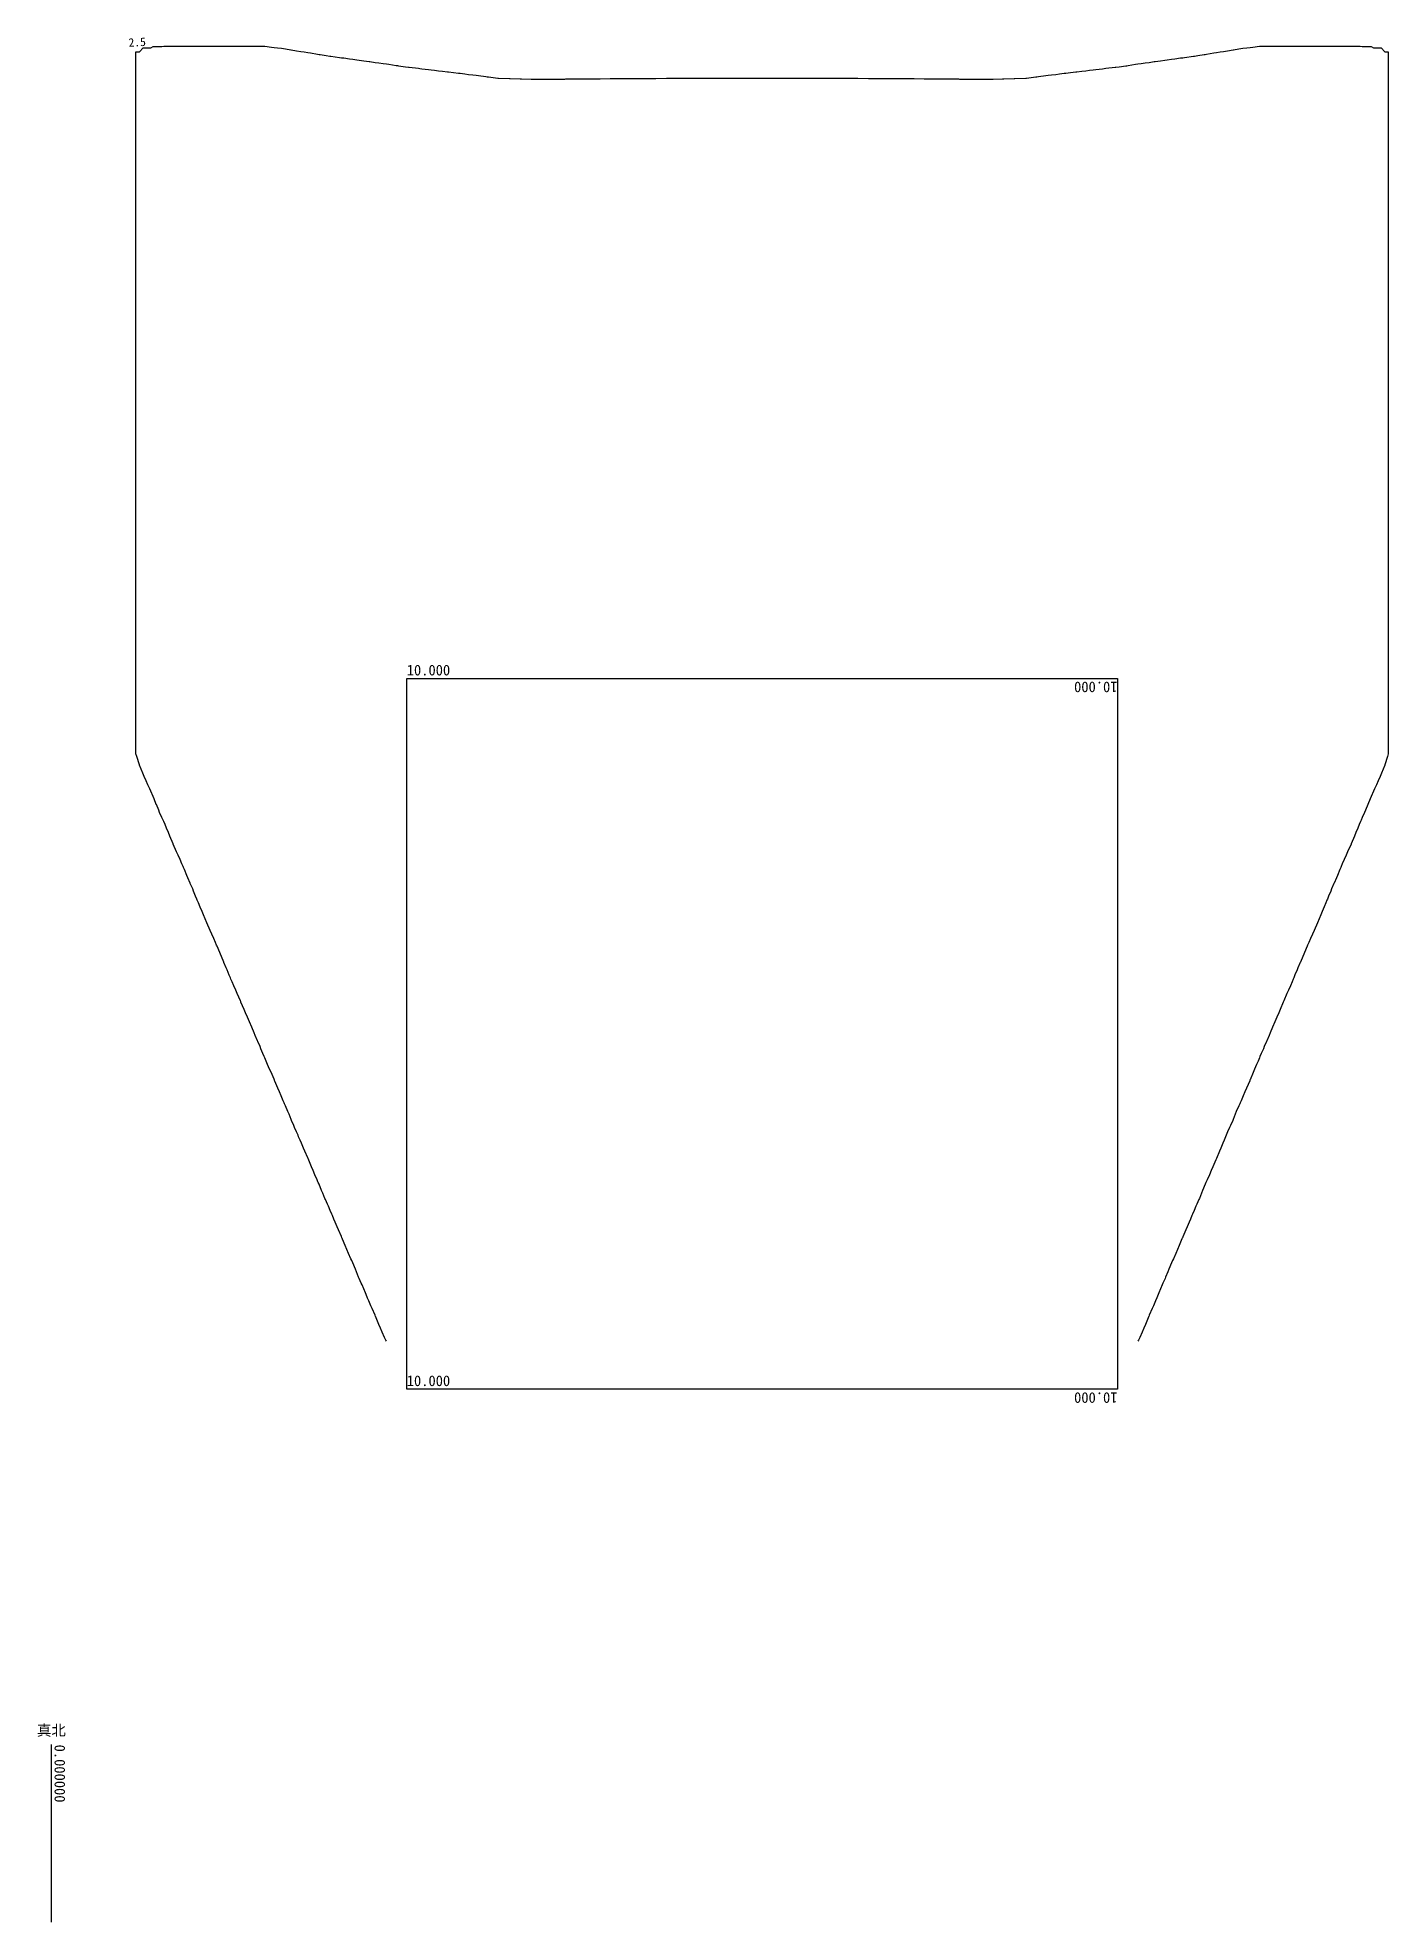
# Model space of a CAD drawing. Units: millimetres at full size, sheet at 1:100. Extents: x -15787 to 7482, y -18796 to 13676.
import ezdxf
from ezdxf.enums import TextEntityAlignment as Align

# ---------------------------------------------------------------- set-up
doc = ezdxf.new("R2010")
doc.units = ezdxf.units.MM
doc.header["$LTSCALE"] = 100
doc.layers.add('0-0', color=7, linetype='Continuous')
doc.styles.add('ＭＳ ゴシック', font='')
doc.styles.get('ＭＳ ゴシック').set_extended_font_data('MS Gothic')

msp = doc.modelspace()

# ---------------------------------------------------------------- linework, layer by layer
at = {"layer": '0-0'}
msp.add_line((-15551, -18795.9), (-15551, -15734.7), dxfattribs=at)
for points in [[(-14094, 12397.9), (-14094, 12460.2), (-14094, 12529.6), (-14094, 12591.9), (-14094, 12654.2), (-14094, 12723.7), (-14094, 12786), (-14094, 12848.3), (-14094, 12917.7), (-14094, 12980), (-14094, 13042.3), (-14094, 13111.8), (-14094, 13174.1), (-14094, 13236.4), (-14094, 13305.8), (-14094, 13368.1), (-14094, 13430.4), (-14031.9, 13433.9), (-13969.8, 13499.8), (-13900.8, 13499.8), (-13838.7, 13499.8), (-13797.6, 13521), (-13686.5, 13521), (-13645.4, 13521), (-13611.6, 13528.2), (-13486, 13528.2), (-13452.2, 13528.2), (-13418.3, 13528.2), (-13292.7, 13528.2), (-13258.9, 13528.2), (-13225.1, 13528.2), (-13099.5, 13528.2), (-13065.6, 13528.2), (-13031.8, 13528.2), (-12906.2, 13528.2), (-12872.4, 13528.2), (-12838.6, 13528.2), (-12712.9, 13528.2), (-12679.1, 13528.2), (-12645.3, 13528.2)], [(-12645.3, 13528.2), (-12519.7, 13528.2), (-12485.9, 13528.2), (-12452, 13528.2), (-12326.4, 13528.2), (-12292.6, 13528.2), (-12258.8, 13528.2), (-12133.2, 13528.2), (-12099.3, 13528.2), (-12065.5, 13528.2), (-11939.9, 13528.2), (-11906.1, 13528.2), (-11872.3, 13528.2), (-11760.9, 13513.9), (-11712.8, 13507.7), (-11654, 13503.2), (-11589, 13492.5), (-11519.6, 13481.2), (-11424.5, 13466.8), (-11421.8, 13466.3), (-11326.3, 13451.9), (-11254.6, 13440.1), (-11195.1, 13430.4), (-11133.1, 13420.3), (-11088.4, 13413), (-10964.2, 13392.7), (-10939.8, 13388.7), (-10922.2, 13385.8), (-10814.2, 13368.1), (-10754.6, 13360.1), (-10746.5, 13359), (-10736, 13357.6), (-10585.3, 13336), (-10553.3, 13331.4), (-10511, 13325.7), (-10415.1, 13312.9), (-10360, 13304.9), (-10286.4, 13294.2), (-10246.2, 13288.4), (-10166.8, 13276.9)], [(2201.7, 13098.9), (2268.6, 13107), (2336.2, 13115.1), (2395, 13122.1), (2441.2, 13127.6), (2555.6, 13141.4), (2588.2, 13145.3), (2614, 13148.2), (2773.5, 13166.1), (2781.5, 13167), (2787.8, 13167.8), (2844.6, 13174.1), (2958.2, 13190.7), (2974.8, 13193.1), (2997.2, 13196.6), (3125.6, 13216.7), (3168, 13222.8), (3224.7, 13231), (3294.5, 13241.1), (3361.3, 13250.8), (3449.5, 13262.7), (3464.3, 13264.7), (3554.5, 13276.9), (3633.9, 13288.4), (3674.2, 13294.2), (3747.8, 13304.9), (3802.8, 13312.9), (3898.8, 13325.7), (3941, 13331.4), (3973.1, 13336), (4123.8, 13357.6), (4134.3, 13359), (4142.3, 13360.1), (4201.9, 13368.1), (4310, 13385.8), (4327.6, 13388.7), (4352, 13392.7), (4476.2, 13413), (4520.8, 13420.3), (4582.8, 13430.4)], [(4582.8, 13430.4), (4642.4, 13440.1), (4714.1, 13451.9), (4809.5, 13466.3), (4812.3, 13466.8), (4907.3, 13481.2), (4976.7, 13492.5), (5041.8, 13503.2), (5100.6, 13507.7), (5148.7, 13513.9), (5260, 13528.2), (5293.8, 13528.2), (5327.7, 13528.2), (5453.3, 13528.2), (5487.1, 13528.2), (5520.9, 13528.2), (5646.5, 13528.2), (5680.4, 13528.2), (5714.2, 13528.2), (5839.8, 13528.2), (5873.6, 13528.2), (5907.4, 13528.2), (6033.1, 13528.2), (6066.9, 13528.2), (6100.7, 13528.2), (6226.3, 13528.2), (6260.1, 13528.2), (6294, 13528.2), (6419.6, 13528.2), (6453.4, 13528.2), (6487.2, 13528.2), (6612.8, 13528.2), (6646.6, 13528.2), (6680.5, 13528.2), (6806.1, 13528.2), (6839.9, 13528.2), (6873.7, 13528.2), (6999.3, 13528.2), (7033.2, 13521), (7074.2, 13521)], [(7074.2, 13521), (7185.4, 13521), (7226.4, 13499.8), (7288.6, 13499.8), (7357.5, 13499.8), (7419.7, 13433.9), (7481.7, 13430.4), (7481.7, 13368.1), (7481.7, 13305.8), (7481.7, 13236.4), (7481.7, 13174.1), (7481.7, 13111.8), (7481.7, 13042.3), (7481.7, 12980), (7481.7, 12917.7), (7481.7, 12848.3), (7481.7, 12786), (7481.7, 12723.7), (7481.7, 12654.2), (7481.7, 12591.9), (7481.7, 12529.6), (7481.7, 12460.2), (7481.7, 12397.9), (7481.7, 12335.6), (7481.7, 12266.1), (7481.7, 12203.8), (7481.7, 12141.5), (7481.7, 12072.1), (7481.7, 12009.8), (7481.7, 11947.5), (7481.7, 11878), (7481.7, 11815.7), (7481.7, 11753.4), (7481.7, 11684), (7481.7, 11621.7), (7481.7, 11559.4), (7481.7, 11489.9), (7481.7, 11427.6), (7481.7, 11365.3), (7481.7, 11295.9)], [(-10166.8, 13276.9), (-10076.5, 13264.7), (-10061.8, 13262.7), (-9973.5, 13250.8), (-9906.8, 13241.1), (-9836.9, 13231), (-9780.3, 13222.8), (-9737.9, 13216.7), (-9611.1, 13198.3), (-9587, 13194.8), (-9569.1, 13192), (-9452.9, 13174.1), (-9400.1, 13167.8), (-9393.7, 13167), (-9385.8, 13166.1), (-9226.3, 13148.2), (-9200.5, 13145.3), (-9167.9, 13141.4), (-9053.5, 13127.6), (-9007.2, 13122.1), (-8948.4, 13115.1), (-8880.8, 13107), (-8814, 13098.9), (-8729, 13088.7), (-8708.2, 13086.3), (-8620.7, 13075.8), (-8535.5, 13065.6), (-8509.3, 13062.2), (-8427.5, 13051.7), (-8363.8, 13044), (-8288.9, 13034.9), (-8234.2, 13028), (-8191.5, 13022.9), (-8067.8, 13007), (-8040.9, 13003.5), (-8020.2, 13000.9), (-7857.9, 12980), (-7848, 12979.7), (-7847.7, 12979.7), (-7847.3, 12979.7)], [(-298, 12967.4), (-131.7, 12965.7), (-117.4, 12965.6), (-102.8, 12965.4), (60, 12964), (75.9, 12963.9), (92.2, 12963.7), (251.3, 12962.1), (269.1, 12961.9), (287.4, 12961.7), (442.8, 12960.4), (462.4, 12960.2), (481.9, 12960.5), (638.3, 12962.6), (655.7, 12962.4), (672.7, 12962.9), (836.8, 12967.8), (848.9, 12967.7), (860.8, 12968.1), (1035.7, 12973.5), (1042.2, 12973.4), (1048.6, 12973.6), (1235.1, 12979.7), (1235.4, 12979.7), (1235.8, 12979.7), (1245.7, 12980), (1407.9, 13000.9), (1428.7, 13003.5), (1455.5, 13007), (1579.3, 13022.9), (1621.9, 13028), (1676.6, 13034.9), (1751.5, 13044), (1815.2, 13051.7), (1897, 13062.2), (1923.3, 13065.6), (2008.5, 13075.8), (2095.9, 13086.3), (2116.7, 13088.7), (2201.7, 13098.9)], [(-7847.3, 12979.7), (-7660.8, 12973.6), (-7654.4, 12973.4), (-7647.9, 12973.5), (-7473.1, 12968.1), (-7461.2, 12967.7), (-7449, 12967.8), (-7284.9, 12962.9), (-7267.9, 12962.4), (-7250.6, 12962.6), (-7094.1, 12960.5), (-7074.6, 12960.2), (-7055.1, 12960.4), (-6899.6, 12961.7), (-6881.4, 12961.9), (-6863.5, 12962.1), (-6704.4, 12963.7), (-6688.1, 12963.9), (-6672.2, 12964), (-6509.4, 12965.4), (-6494.9, 12965.6), (-6480.6, 12965.7), (-6314.5, 12967.1), (-6301.6, 12967.2), (-6288.9, 12967.3), (-6119.6, 12968.8), (-6108.4, 12968.8), (-6097.3, 12968.9), (-5925, 12970.1), (-5915.1, 12970.2), (-5905.4, 12970.3), (-5730.4, 12971.4), (-5721.8, 12971.5), (-5713.4, 12971.6), (-5535.8, 12972.8), (-5528.6, 12972.8), (-5521.4, 12972.9), (-5341.2, 12974.1), (-5335.3, 12974.1), (-5329.5, 12974.2)], [(-5329.5, 12974.2), (-5147.3, 12974.8), (-5142.1, 12974.8), (-5136.9, 12974.8), (-4952.7, 12976.1), (-4948.8, 12976.1), (-4944.9, 12976.1), (-4758.8, 12976.8), (-4755.6, 12976.8), (-4752.3, 12976.8), (-4564.9, 12977.4), (-4562.3, 12977.4), (-4559.7, 12977.5), (-4370.7, 12978.4), (-4369, 12978.4), (-4367.4, 12978.4), (-4177.1, 12978.8), (-4175.8, 12978.8), (-4174.5, 12978.8), (-3983.5, 12979.1), (-3982.5, 12979.1), (-3981.6, 12979.1), (-3789.9, 12979.4), (-3789.3, 12979.4), (-3788.6, 12979.4), (-3596.3, 12979.7), (-3596, 12979.7), (-3595.7, 12979.7), (-3403, 12979.7), (-3402.8, 12979.7), (-3402.5, 12979.7), (-3209.8, 12979.7), (-3209.5, 12979.7), (-3209.2, 12979.7), (-3016.5, 12979.7), (-3016.2, 12979.7), (-3015.9, 12979.7), (-2823.6, 12979.4), (-2823, 12979.4), (-2822.4, 12979.4)], [(-2822.4, 12979.4), (-2630.7, 12979.1), (-2629.7, 12979.1), (-2628.8, 12979.1), (-2437.7, 12978.8), (-2436.5, 12978.8), (-2435.2, 12978.8), (-2244.8, 12978.4), (-2243.2, 12978.4), (-2241.6, 12978.4), (-2052.2, 12977.8), (-2049.9, 12977.8), (-2047.7, 12977.8), (-1859.9, 12976.8), (-1856.7, 12976.8), (-1853.4, 12976.8), (-1667.3, 12976.1), (-1663.4, 12976.1), (-1659.5, 12976.1), (-1475.3, 12974.8), (-1470.2, 12974.8), (-1464.9, 12974.8), (-1282.8, 12974.2), (-1276.9, 12974.1), (-1271, 12974.1), (-1090.8, 12972.9), (-1083.7, 12972.8), (-1076.4, 12972.8), (-898.8, 12971.6), (-890.4, 12971.5), (-881.8, 12971.4), (-706.9, 12970.2), (-697.1, 12970.2), (-687.2, 12970.1), (-515, 12968.9), (-503.9, 12968.8), (-492.6, 12968.8), (-323, 12967.6), (-310.6, 12967.5), (-298, 12967.4)], [(-14094, 9875.2), (-14094, 9937.5), (-14094, 10006.9), (-14094, 10069.2), (-14094, 10131.5), (-14094, 10201), (-14094, 10263.3), (-14094, 10325.6), (-14094, 10395.1), (-14094, 10457.4), (-14094, 10519.7), (-14094, 10589.1), (-14094, 10651.4), (-14094, 10713.7), (-14094, 10783.2), (-14094, 10845.5), (-14094, 10907.8), (-14094, 10977.2), (-14094, 11039.5), (-14094, 11101.8), (-14094, 11171.3), (-14094, 11233.6), (-14094, 11295.9), (-14094, 11365.3), (-14094, 11427.6), (-14094, 11489.9), (-14094, 11559.4), (-14094, 11621.7), (-14094, 11684), (-14094, 11753.4), (-14094, 11815.7), (-14094, 11878), (-14094, 11947.5), (-14094, 12009.8), (-14094, 12072.1), (-14094, 12141.5), (-14094, 12203.8), (-14094, 12266.1), (-14094, 12335.6), (-14094, 12397.9)], [(7481.7, 11295.9), (7481.7, 11233.6), (7481.7, 11171.3), (7481.7, 11101.8), (7481.7, 11039.5), (7481.7, 10977.2), (7481.7, 10907.8), (7481.7, 10845.5), (7481.7, 10783.2), (7481.7, 10713.7), (7481.7, 10651.4), (7481.7, 10589.1), (7481.7, 10519.7), (7481.7, 10457.4), (7481.7, 10395.1), (7481.7, 10325.6), (7481.7, 10263.3), (7481.7, 10201), (7481.7, 10131.5), (7481.7, 10069.2), (7481.7, 10006.9), (7481.7, 9937.5), (7481.7, 9875.2), (7481.7, 9812.9), (7481.7, 9743.4), (7481.7, 9681.1), (7481.7, 9618.8), (7481.7, 9549.4), (7481.7, 9487.1), (7481.7, 9424.8), (7481.7, 9355.3), (7481.7, 9293), (7481.7, 9230.7), (7481.7, 9161.3), (7481.7, 9099), (7481.7, 9036.7), (7481.7, 8967.2), (7481.7, 8904.9), (7481.7, 8842.6), (7481.7, 8773.2)], [(-14094, 7352.5), (-14094, 7414.8), (-14094, 7484.3), (-14094, 7546.6), (-14094, 7608.9), (-14094, 7678.3), (-14094, 7740.6), (-14094, 7802.9), (-14094, 7872.4), (-14094, 7934.7), (-14094, 7997), (-14094, 8066.4), (-14094, 8128.7), (-14094, 8191), (-14094, 8260.5), (-14094, 8322.8), (-14094, 8385.1), (-14094, 8454.5), (-14094, 8516.8), (-14094, 8579.1), (-14094, 8648.6), (-14094, 8710.9), (-14094, 8773.2), (-14094, 8842.6), (-14094, 8904.9), (-14094, 8967.2), (-14094, 9036.7), (-14094, 9099), (-14094, 9161.3), (-14094, 9230.7), (-14094, 9293), (-14094, 9355.3), (-14094, 9424.8), (-14094, 9487.1), (-14094, 9549.4), (-14094, 9618.8), (-14094, 9681.1), (-14094, 9743.4), (-14094, 9812.9), (-14094, 9875.2)], [(7481.7, 8773.2), (7481.7, 8710.9), (7481.7, 8648.6), (7481.7, 8579.1), (7481.7, 8516.8), (7481.7, 8454.5), (7481.7, 8385.1), (7481.7, 8322.8), (7481.7, 8260.5), (7481.7, 8191), (7481.7, 8128.7), (7481.7, 8066.4), (7481.7, 7997), (7481.7, 7934.7), (7481.7, 7872.4), (7481.7, 7802.9), (7481.7, 7740.6), (7481.7, 7678.3), (7481.7, 7608.9), (7481.7, 7546.6), (7481.7, 7484.3), (7481.7, 7414.8), (7481.7, 7352.5), (7481.7, 7290.2), (7481.7, 7220.8), (7481.7, 7158.5), (7481.7, 7096.2), (7481.7, 7026.7), (7481.7, 6964.4), (7481.7, 6902.1), (7481.7, 6832.7), (7481.7, 6770.3), (7481.7, 6708), (7481.7, 6638.6), (7481.7, 6576.3), (7481.7, 6514), (7481.7, 6444.5), (7481.7, 6382.2), (7481.7, 6319.9), (7481.7, 6250.5)], [(-14094, 4829.8), (-14094, 4892.1), (-14094, 4961.6), (-14094, 5023.9), (-14094, 5086.2), (-14094, 5155.6), (-14094, 5217.9), (-14094, 5280.2), (-14094, 5349.7), (-14094, 5412), (-14094, 5474.3), (-14094, 5543.7), (-14094, 5606), (-14094, 5668.3), (-14094, 5737.8), (-14094, 5800.1), (-14094, 5862.4), (-14094, 5931.8), (-14094, 5994.1), (-14094, 6056.4), (-14094, 6125.9), (-14094, 6188.2), (-14094, 6250.5), (-14094, 6319.9), (-14094, 6382.2), (-14094, 6444.5), (-14094, 6514), (-14094, 6576.3), (-14094, 6638.6), (-14094, 6708), (-14094, 6770.3), (-14094, 6832.7), (-14094, 6902.1), (-14094, 6964.4), (-14094, 7026.7), (-14094, 7096.2), (-14094, 7158.5), (-14094, 7220.8), (-14094, 7290.2), (-14094, 7352.5)], [(7481.7, 6250.5), (7481.7, 6188.2), (7481.7, 6125.9), (7481.7, 6056.4), (7481.7, 5994.1), (7481.7, 5931.8), (7481.7, 5862.4), (7481.7, 5800.1), (7481.7, 5737.8), (7481.7, 5668.3), (7481.7, 5606), (7481.7, 5543.7), (7481.7, 5474.3), (7481.7, 5412), (7481.7, 5349.7), (7481.7, 5280.2), (7481.7, 5217.9), (7481.7, 5155.6), (7481.7, 5086.2), (7481.7, 5023.9), (7481.7, 4961.6), (7481.7, 4892.1), (7481.7, 4829.8), (7481.7, 4767.5), (7481.7, 4698.1), (7481.7, 4635.8), (7481.7, 4573.5), (7481.7, 4504), (7481.7, 4441.7), (7481.7, 4379.4), (7481.7, 4310), (7481.7, 4247.7), (7481.7, 4185.4), (7481.7, 4115.9), (7481.7, 4053.6), (7481.7, 3991.3), (7481.7, 3921.9), (7481.7, 3859.6), (7481.7, 3797.3), (7481.7, 3727.8)], [(-14094, 2307.1), (-14094, 2369.4), (-14094, 2438.9), (-14094, 2501.2), (-14094, 2563.5), (-14094, 2632.9), (-14094, 2695.2), (-14094, 2757.5), (-14094, 2827), (-14094, 2889.3), (-14094, 2951.6), (-14094, 3021), (-14094, 3083.3), (-14094, 3145.6), (-14094, 3215.1), (-14094, 3277.4), (-14094, 3339.7), (-14094, 3409.2), (-14094, 3471.5), (-14094, 3533.8), (-14094, 3603.2), (-14094, 3665.5), (-14094, 3727.8), (-14094, 3797.3), (-14094, 3859.6), (-14094, 3921.9), (-14094, 3991.3), (-14094, 4053.6), (-14094, 4115.9), (-14094, 4185.4), (-14094, 4247.7), (-14094, 4310), (-14094, 4379.4), (-14094, 4441.7), (-14094, 4504), (-14094, 4573.5), (-14094, 4635.8), (-14094, 4698.1), (-14094, 4767.5), (-14094, 4829.8)], [(7481.7, 3727.8), (7481.7, 3665.5), (7481.7, 3603.2), (7481.7, 3533.8), (7481.7, 3471.5), (7481.7, 3409.2), (7481.7, 3339.7), (7481.7, 3277.4), (7481.7, 3215.1), (7481.7, 3145.6), (7481.7, 3083.3), (7481.7, 3021), (7481.7, 2951.6), (7481.7, 2889.3), (7481.7, 2827), (7481.7, 2757.5), (7481.7, 2695.2), (7481.7, 2632.9), (7481.7, 2563.5), (7481.7, 2501.2), (7481.7, 2438.9), (7481.7, 2369.4), (7481.7, 2307.1), (7481.7, 2244.8), (7481.7, 2175.4), (7481.7, 2113.1), (7481.7, 2050.8), (7481.7, 1981.3), (7481.7, 1919), (7481.7, 1856.7), (7481.7, 1787.3), (7481.7, 1725), (7481.7, 1662.7), (7481.7, 1593.2), (7481.7, 1530.9), (7481.7, 1468.6), (7481.7, 1399.2), (7481.7, 1336.9), (7466.8, 1289.5), (7421.2, 1144.3)], [(-13533.5, -21.5), (-13566.4, 57.8), (-13591.6, 118.5), (-13614, 172.6), (-13623.9, 194.2), (-13645.4, 241.4), (-13685.8, 326.1), (-13702.6, 366.6), (-13742.6, 463.1), (-13743.4, 465), (-13780.7, 560.7), (-13798.3, 601.2), (-13838.7, 694.6), (-13857.4, 735.9), (-13865.9, 754.7), (-13888.6, 804.8), (-13917.8, 869.3), (-13953.7, 948.8), (-13976.4, 1004.5), (-14031.9, 1140.7), (-14032.5, 1142.2), (-14032.8, 1142.8), (-14033.4, 1144.3), (-14079.1, 1289.5), (-14094, 1336.9), (-14094, 1399.2), (-14094, 1468.6), (-14094, 1530.9), (-14094, 1593.2), (-14094, 1662.7), (-14094, 1725), (-14094, 1787.3), (-14094, 1856.7), (-14094, 1919), (-14094, 1981.3), (-14094, 2050.8), (-14094, 2113.1), (-14094, 2175.4), (-14094, 2244.8), (-14094, 2307.1)], [(7421.2, 1144.3), (7420.6, 1142.8), (7420.3, 1142.2), (7419.7, 1140.7), (7364.2, 1004.5), (7341.5, 948.8), (7305.5, 869.3), (7276.3, 804.8), (7253.7, 754.7), (7245.1, 735.9), (7226.4, 694.6), (7186, 601.2), (7168.4, 560.7), (7131.2, 465), (7130.4, 463.1), (7090.3, 366.6), (7073.5, 326.1), (7033.2, 241.4), (7011.6, 194.2), (7001.8, 172.6), (6979.3, 118.5), (6954.2, 57.8), (6921.2, -21.5), (6897.3, -79.1), (6841.3, -214.2), (6840.7, -215.6), (6840.4, -216.1), (6839.9, -217.3), (6781.4, -350.8), (6755.6, -409.6), (6722.3, -485.6), (6689.4, -560.7), (6670.6, -603.7), (6663.3, -620.4), (6646.6, -658.3), (6606.5, -757.4), (6590.1, -797.7), (6548, -892.7), (6544.9, -899.9), (6504.2, -991.8)], [(-12580.8, -2251.4), (-12619.3, -2156.1), (-12637.5, -2114.3), (-12679.1, -2018.9), (-12696.7, -1979.7), (-12704.7, -1962), (-12725.7, -1915.2), (-12755, -1844.2), (-12786.4, -1768), (-12813, -1708.4), (-12872.4, -1575.4), (-12872.8, -1574.4), (-12873, -1573.9), (-12873.6, -1572.7), (-12930.8, -1438.6), (-12955.9, -1379.9), (-12988.8, -1302.7), (-13018.5, -1233.1), (-13037.7, -1185.8), (-13045.8, -1165.9), (-13065.6, -1117), (-13101.7, -1028), (-13116.5, -991.8), (-13157.1, -899.9), (-13160.3, -892.7), (-13202.3, -797.7), (-13218.7, -757.4), (-13258.9, -658.3), (-13275.5, -620.4), (-13282.9, -603.7), (-13301.7, -560.7), (-13334.6, -485.6), (-13367.9, -409.6), (-13393.6, -350.8), (-13452.2, -217.3), (-13452.7, -216.1), (-13452.9, -215.6), (-13453.5, -214.2), (-13509.6, -79.1), (-13533.5, -21.5)], [(6504.2, -991.8), (6489.5, -1028), (6453.4, -1117), (6434.1, -1166.4), (6425.5, -1185.8), (6406.3, -1233.1), (6375.6, -1301.8), (6340.8, -1379.9), (6317.2, -1437.1), (6261.3, -1572.8), (6260.8, -1573.9), (6260.6, -1574.4), (6260.1, -1575.4), (6202.2, -1709.8), (6177, -1768), (6143.7, -1845.1), (6113.5, -1915.2), (6092.4, -1962), (6084.5, -1979.7), (6066.9, -2018.9), (6025.3, -2114.3), (6007.1, -2156.1), (5968.5, -2251.4), (5965.7, -2257.7), (5924.1, -2350.1), (5909.2, -2385.9), (5873.6, -2471), (5853, -2523.5), (5844.9, -2544.2), (5823.8, -2594.2), (5795.1, -2659.4), (5760.5, -2738.2), (5736, -2794.1), (5680.4, -2920.6), (5676.9, -2928.8), (5675.4, -2932.3), (5672.1, -2940.6), (5620.1, -3065.8), (5595, -3126.3), (5561.8, -3201.4)], [(-11649.7, -4421.3), (-11698.7, -4304.8), (-11704.7, -4290.7), (-11707.1, -4284.9), (-11712.8, -4271.3), (-11767, -4151), (-11791.5, -4096.6), (-11825.9, -4016.1), (-11850.5, -3958.3), (-11873.6, -3902.6), (-11883.1, -3879.5), (-11906.1, -3823.8), (-11940.9, -3743.5), (-11956.1, -3708.5), (-11994.8, -3619.4), (-11999.5, -3608.2), (-12038.8, -3514.4), (-12056.8, -3471.7), (-12099.3, -3370.1), (-12114.3, -3335.4), (-12120.8, -3320.4), (-12139, -3280.6), (-12174, -3201.4), (-12207.3, -3126.3), (-12232.4, -3065.8), (-12284.3, -2940.6), (-12287.6, -2932.3), (-12289.1, -2928.8), (-12292.6, -2920.6), (-12348.2, -2794.1), (-12372.8, -2738.2), (-12407.4, -2659.4), (-12436, -2594.2), (-12457.2, -2544.2), (-12465.7, -2524), (-12485.9, -2476.3), (-12523.3, -2387.7), (-12539.2, -2350.1), (-12578.4, -2257.2), (-12580.8, -2251.4)], [(5561.8, -3201.4), (5526.7, -3280.6), (5508.5, -3320.4), (5502.1, -3335.4), (5487.1, -3370.1), (5444.5, -3471.7), (5426.6, -3514.4), (5387.3, -3608.2), (5382.6, -3619.4), (5343.9, -3708.5), (5328.7, -3743.5), (5293.8, -3823.8), (5270.9, -3879.5), (5261.3, -3902.6), (5238.3, -3958.3), (5213.6, -4016.1), (5179.3, -4096.6), (5155.7, -4151.9), (5100.6, -4281), (5097.7, -4287.8), (5096.5, -4290.7), (5093.6, -4297.6), (5038.4, -4422.3), (5010.8, -4484.7), (4980.1, -4557.8), (4945.2, -4640.7), (4928.3, -4678.8), (4921.8, -4693.3), (4907.3, -4725.9), (4863.4, -4828.7), (4844.6, -4872.8), (4806.8, -4965.9), (4801.4, -4979.2), (4763.7, -5066.9), (4748.3, -5101.2), (4714.1, -5177.4), (4689.2, -5236), (4678.6, -5260.9), (4654.3, -5321), (4632.2, -5372.7)], [(-10709.6, -6619.3), (-10720.4, -6593), (-10746.5, -6528.9), (-10778.3, -6457.1), (-10792.4, -6425.2), (-10829.2, -6342.3), (-10837.5, -6322.5), (-10875.7, -6231.2), (-10894.6, -6185.8), (-10939.8, -6078), (-10952.5, -6049.9), (-10958.2, -6037.1), (-10973.5, -6003.3), (-11011.7, -5915.3), (-11043, -5843.1), (-11069.6, -5779.4), (-11117.5, -5664.7), (-11123.7, -5649), (-11126.5, -5642.4), (-11133.1, -5626.5), (-11185.8, -5507.9), (-11209.3, -5455), (-11244.4, -5372.7), (-11266.5, -5321), (-11290.9, -5260.9), (-11301.5, -5236), (-11326.3, -5177.4), (-11360.5, -5101.2), (-11376, -5066.9), (-11413.6, -4979.2), (-11419, -4965.9), (-11456.9, -4872.8), (-11475.7, -4828.7), (-11519.6, -4725.9), (-11534.1, -4693.3), (-11540.5, -4678.8), (-11557.5, -4640.7), (-11592.3, -4557.8), (-11623.1, -4484.7), (-11649.7, -4421.3)], [(4632.2, -5372.7), (4597.1, -5455), (4574.2, -5508.6), (4520.8, -5633.7), (4516.4, -5644.6), (4514.6, -5649), (4510.3, -5659.6), (4458.1, -5780.1), (4430.7, -5843.1), (4399.4, -5915.3), (4361.2, -6003.3), (4346, -6037.1), (4340.2, -6049.9), (4327.6, -6078), (4282.4, -6185.8), (4263.4, -6231.2), (4226.1, -6323.4), (4219.6, -6339.6), (4182.2, -6425.2), (4167.3, -6458.4), (4134.3, -6531.7), (4108.4, -6593.2), (4097.4, -6619.3), (4073, -6680.8), (4051.6, -6730.3), (4015.8, -6813.3), (3993.2, -6865.7), (3941, -6986.4), (3935.1, -7001.4), (3932.7, -7007.4), (3927.1, -7021.4), (3876.8, -7136.9), (3848.6, -7201.5), (3818.5, -7272.4), (3779.8, -7363.4), (3764.9, -7395.5), (3759.4, -7407.2), (3747.8, -7432.3), (3701.9, -7543.5), (3683, -7589.6)], [(-9780.3, -8783.9), (-9790.8, -8764.4), (-9796.5, -8753.9), (-9813.4, -8720.6), (-9850.7, -8630.6), (-9880, -8559.8), (-9908.3, -8494.4), (-9956.7, -8382.7), (-9962.4, -8365.8), (-9965.4, -8357.7), (-9973.5, -8336), (-10023.6, -8222), (-10045.7, -8171.7), (-10083.1, -8087.7), (-10104, -8040.7), (-10128, -7977.7), (-10139.1, -7949.9), (-10166.8, -7881), (-10197.3, -7814.3), (-10211.4, -7783.6), (-10249.5, -7700.6), (-10257.6, -7680.8), (-10295.2, -7589.6), (-10314.2, -7543.5), (-10360, -7432.3), (-10371.6, -7407.1), (-10376.9, -7395.5), (-10392, -7363.4), (-10430.7, -7272.4), (-10460.9, -7201.5), (-10488.5, -7136.4), (-10536.1, -7024.7), (-10542.9, -7007.4), (-10545.9, -7000), (-10553.3, -6981.7), (-10605, -6865.3), (-10628, -6813.3), (-10663.9, -6730.3), (-10685.3, -6680.8), (-10709.6, -6619.3)], [(3683, -7589.6), (3645.4, -7680.8), (3637.2, -7700.6), (3599.2, -7783.6), (3585.3, -7814.5), (3554.5, -7882.7), (3527.7, -7950.7), (3517.1, -7977.7), (3493.3, -8039.2), (3471.3, -8088.2), (3433.9, -8171.7), (3411.5, -8222.2), (3361.3, -8336), (3353.2, -8357.7), (3350.2, -8365.8), (3344.5, -8382.6), (3296.3, -8494.6), (3268.2, -8559.8), (3238.6, -8630.7), (3201.1, -8720.6), (3184.3, -8753.9), (3178.6, -8764.5), (3168, -8784.1)]]:
    msp.add_lwpolyline(points, dxfattribs=at)
msp.add_lwpolyline([(-9428.6, 2632.7), (2816.3, 2632.7), (2816.3, -9612.2), (-9428.6, -9612.2)], close=True, dxfattribs=at)

# ---------------------------------------------------------------- texts
at = {"layer": '0-0', "style": 'ＭＳ ゴシック'}
msp.add_text('2.5', height=146.6, rotation=3.193, dxfattribs=at).set_placement((-14215.5, 13473.7), align=Align.BOTTOM_LEFT)
at = {"layer": '0-0', "color": 2, "style": 'ＭＳ ゴシック'}
for p in [(-9428.6, 2632.7), (-9428.6, -9612.2)]:
    msp.add_text('10.000', height=183.3, dxfattribs=at).set_placement(p, align=Align.BOTTOM_LEFT)
for p in [(2816.3, 2632.7), (2816.3, -9612.2)]:
    msp.add_text('10.000', height=183.3, rotation=180, dxfattribs=at).set_placement(p, align=Align.BOTTOM_LEFT)
at = {"layer": '0-0', "color": 6, "style": 'ＭＳ ゴシック'}
msp.add_text('真北', height=183.3, dxfattribs=at).set_placement((-15801, -15634.7), align=Align.BOTTOM_LEFT)
msp.add_text('0.000000', height=183.3, rotation=270, dxfattribs=at).set_placement((-15551, -15734.7), align=Align.BOTTOM_LEFT)

doc.saveas('drawing.dxf')
